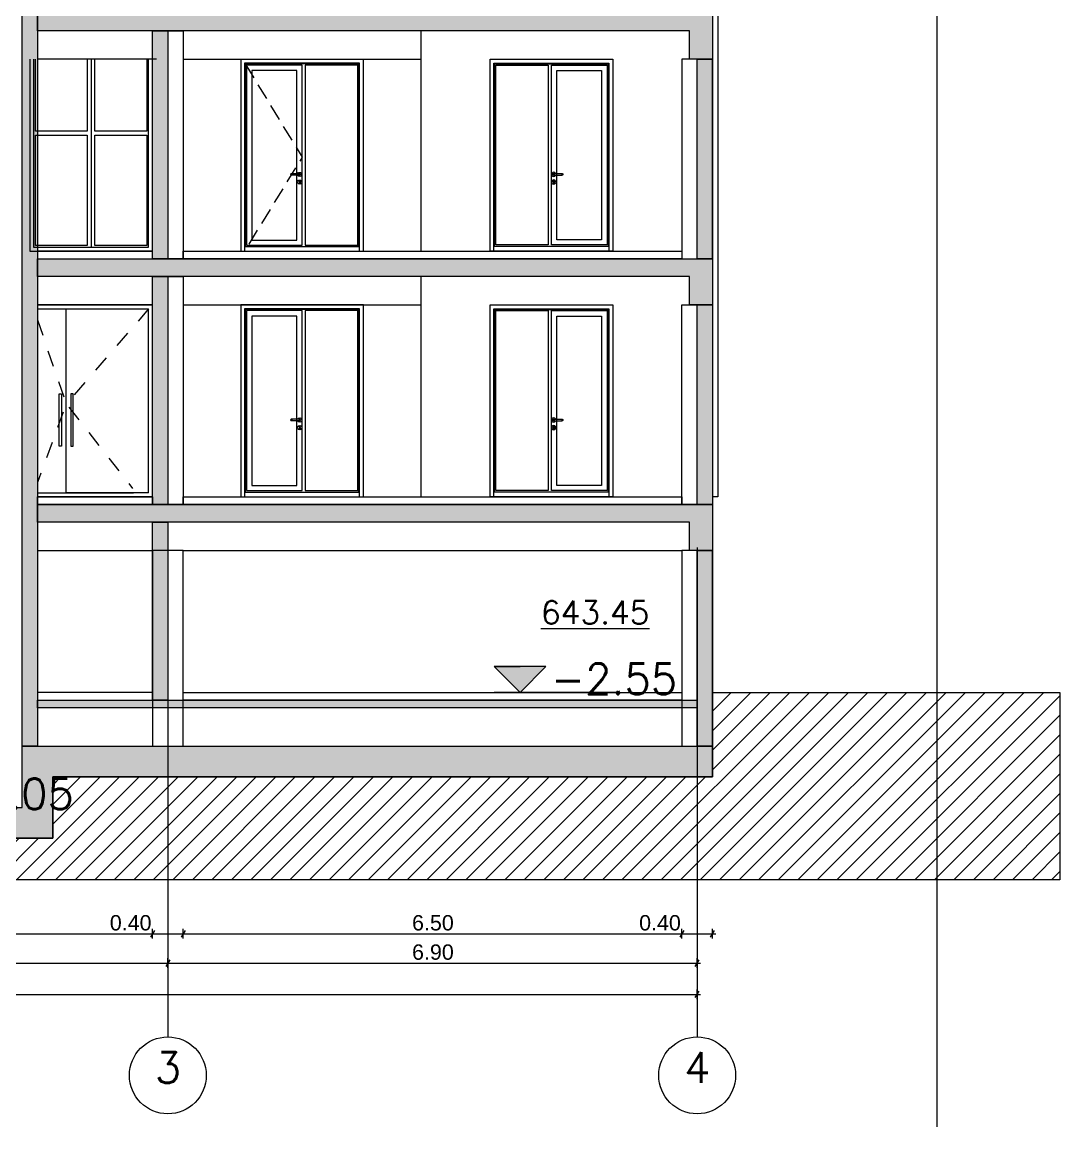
# Model space of a CAD drawing. Header units: millimetres. Extents: x 476571643 to 477489869, y 4620928210 to 4621294454.
# Drawn here: x 477468818 to 477482346, y 4621145874 to 4621160271 of the extents above; entities that cross this region are included whole.
import ezdxf

# ---------------------------------------------------------------- set-up
doc = ezdxf.new("R2010")
doc.units = ezdxf.units.MM
doc.header["$MEASUREMENT"] = 0
doc.linetypes.add('Dashed', pattern=[423.333333, 211.666667, -211.666667])
doc.linetypes.add('Hidden Line', pattern=[317.5, 211.666667, -105.833333])
for name, color, linetype, lineweight in [('0_0 Architecture_Pen_No__7', 7, 'Continuous', 0), ('0_0 Architecture_Pen_No__8', 8, 'Continuous', 0), ('0_Pen_No__1_Pen_No__250', 7, 'Continuous', 0), ('0_Pen_No__250_Pen_No__142', 142, 'Continuous', 0), ('0_Pen_No__7_Pen_No__253', 252, 'Continuous', 0), ('2D Drafting - General_Pen_No__250_Pen_No__7', 7, 'Continuous', 0), ('2D Drafting - General_Pen_No__7_Pen_No__253', 252, 'Continuous', 0), ('Annotation - Text_Pen_No__7_Pen_No__144', 144, 'Continuous', 0), ('gegmebi_Pen_No__7_Pen_No__250', 7, 'Continuous', 0), ('New_._Pen_No__1', 1, 'Continuous', 0), ('New_2D Drafting - General_Pen_No__250_Pen_No__154', 154, 'Continuous', 0), ('New_2D Drafting - General_Pen_No__250_Pen_No__7', 7, 'Continuous', 0), ('New_2D Drafting - General_Pen_No__7_Pen_No__250', 7, 'Continuous', 0), ('New_2D Drafting - General_Pen_No__7_Pen_No__7', 7, 'Continuous', 0), ('New_gegmebi_Pen_No__7_Pen_No__250', 7, 'Continuous', 0), ('New_gegmebi_Pen_No__7_Pen_No__4', 7, 'Continuous', 0), ('New_reg_nak_Pen_No__7', 7, 'Continuous', 0), ('New_Structural - Bearing_Pen_No__1', 1, 'Continuous', 0), ('New_Structural - Bearing_Pen_No__250', 7, 'Continuous', 0), ('New_Structural - Bearing_Pen_No__253', 252, 'Continuous', 0), ('Structural - Bearing_Pen_No__7_Pen_No__7_Pen_No__253', 252, 'Continuous', 0), ('zoma_Pen_No__142', 142, 'Continuous', 0), ('zoma_Pen_No__1_Pen_No__142', 142, 'Continuous', 0), ('zoma_Pen_No__5_Pen_No__5_Pen_No__142', 142, 'Continuous', 0)]:
    doc.layers.add(name, color=color, linetype=linetype, lineweight=lineweight)
for name, color, linetype, lineweight, true_color in [('0_Pen_No__7_Pen_No__12', 7, 'Continuous', 0, 0x939598), ('2D Drafting - General_Pen_No__7_Pen_No__12', 7, 'Continuous', 0, 0x939598), ('gegmebi_Pen_No__7_Pen_No__7_Pen_No__12', 7, 'Continuous', 0, 0x939598), ('kar-panjara_Pen_No__7_Pen_No__7_Pen_No__12', 7, 'Continuous', 0, 0x939598), ('New_gegmebi_Pen_No__7_Pen_No__252', 7, 'Continuous', 0, 0x666666)]:
    doc.layers.add(name, color=color, linetype=linetype, lineweight=lineweight, true_color=true_color)
doc.layers.add('zoma', color=7, linetype='Continuous')
doc.styles.add('GENERATED_STYLE_2', font='arial.ttf')
doc.dimstyles.new('GENERATED_STYLE__3', dxfattribs={"dimtxt": 200, "dimasz": 64.421331, "dimexe": 0.18, "dimexo": 3, "dimgap": 0.09, "dimtad": 1, "dimtih": 1, "dimtoh": 1, "dimlfac": 0.001, "dimzin": 0, "dimdsep": 46, "dimtxsty": 'GENERATED_STYLE_2', "dimblk": 'ARROWHEAD_2', "dimblk1": 'ARROWHEAD_2', "dimblk2": 'ARROWHEAD_2', "dimcen": 0.09, "dimclrd": 142, "dimclre": 142, "dimclrt": 142, "dimadec": 0, "dimazin": 0, "dimtfac": 1, "dimtdec": 4, "dimtmove": 0, "dimatfit": 3, "dimfxl": 1, "dimtolj": 1, "dimtzin": 0, "dimarcsym": 0})

# ---------------------------------------------------------------- blocks, each defined once
blk = doc.blocks.new('*D1512', base_point=(476844527, 4621385791))
at = {"layer": 'zoma_Pen_No__142', "color": 142, "linetype": 'Continuous', "lineweight": 0, "transparency": 16777216}
for p, q in [((477456876, 4621147601), (477456918, 4621147601)), ((477456942, 4621147643), (477456893, 4621147558)), ((477456918, 4621147537), (477456918, 4621147664)), ((477456918, 4621147601), (477477618, 4621147601)), ((477477593, 4621147558), (477477642, 4621147643)), ((477477618, 4621147537), (477477618, 4621147664)), ((477477618, 4621147601), (477477659, 4621147601))]:
    blk.add_line(p, q, dxfattribs=at)
at = {"layer": 'zoma_Pen_No__142', "color": 142, "lineweight": 0, "transparency": 16777216, "insert": (477466926, 4621147641), "char_height": 200, "attachment_point": 7, "style": 'GENERATED_STYLE_2'}
blk.add_mtext('\\A1;{\\pql;\\fArial CYR|b0|i0|c204|p34;20.70}', dxfattribs=at)
blk = doc.blocks.new('ARROWHEAD_2')
at = {"color": 0, "linetype": 'Continuous', "lineweight": 0}
for p, q in [((0, 0), (-1, 0)), ((-0.38, -0.66), (0.38, 0.66))]:
    blk.add_line(p, q, dxfattribs=at)
blk = doc.blocks.new('*D1514', base_point=(476844527, 4621385791))
at = {"layer": 'zoma_Pen_No__142', "color": 142, "linetype": 'Continuous', "lineweight": 0, "transparency": 16777216}
for p, q in [((477463842, 4621148051), (477463793, 4621147966)), ((477463818, 4621147945), (477463818, 4621148072)), ((477463818, 4621148009), (477470718, 4621148009)), ((477470742, 4621148051), (477470693, 4621147966)), ((477470718, 4621147945), (477470718, 4621148072))]:
    blk.add_line(p, q, dxfattribs=at)
at = {"layer": 'zoma_Pen_No__142', "color": 142, "lineweight": 0, "transparency": 16777216, "insert": (477467001, 4621148049), "char_height": 200, "attachment_point": 7, "style": 'GENERATED_STYLE_2'}
blk.add_mtext('\\A1;{\\pql;\\fArial CYR|b0|i0|c204|p34;6.90}', dxfattribs=at)
blk = doc.blocks.new('*D1515', base_point=(476844527, 4621385791))
at = {"layer": 'zoma_Pen_No__142', "color": 142, "linetype": 'Continuous', "lineweight": 0, "transparency": 16777216}
for p, q in [((477470742, 4621148051), (477470693, 4621147966)), ((477470718, 4621147945), (477470718, 4621148072)), ((477470718, 4621148009), (477477618, 4621148009)), ((477477593, 4621147966), (477477642, 4621148051)), ((477477618, 4621147945), (477477618, 4621148072)), ((477477618, 4621148009), (477477659, 4621148009))]:
    blk.add_line(p, q, dxfattribs=at)
at = {"layer": 'zoma_Pen_No__142', "color": 142, "lineweight": 0, "transparency": 16777216, "insert": (477473901, 4621148049), "char_height": 200, "attachment_point": 7, "style": 'GENERATED_STYLE_2'}
blk.add_mtext('\\A1;{\\pql;\\fArial CYR|b0|i0|c204|p34;6.90}', dxfattribs=at)
blk = doc.blocks.new('*D1621', base_point=(476844527, 4621385791))
at = {"layer": 'zoma_Pen_No__142', "color": 142, "linetype": 'Continuous', "lineweight": 0, "transparency": 16777216}
for p, q in [((477464042, 4621148433), (477463993, 4621148348)), ((477464018, 4621148327), (477464018, 4621148454)), ((477464018, 4621148391), (477470518, 4621148391)), ((477470542, 4621148433), (477470493, 4621148348)), ((477470518, 4621148327), (477470518, 4621148454))]:
    blk.add_line(p, q, dxfattribs=at)
at = {"layer": 'zoma_Pen_No__142', "color": 142, "lineweight": 0, "transparency": 16777216, "char_height": 200, "attachment_point": 7, "style": 'GENERATED_STYLE_2'}
for s, insert in [('\\A1;{\\pql;\\fArial CYR|b0|i0|c204|p34;6.50}', (477467001, 4621148431)), ('\\A1;{\\pql;\\fArial CYR|b0|i0|c204|p34;0.40}', (477469961, 4621148431))]:
    blk.add_mtext(s, dxfattribs=dict(at, insert=insert))
blk = doc.blocks.new('*D1622', base_point=(476844527, 4621385791))
at = {"layer": 'zoma_Pen_No__142', "color": 142, "linetype": 'Continuous', "lineweight": 0, "transparency": 16777216}
for p, q in [((477470542, 4621148433), (477470493, 4621148348)), ((477470518, 4621148327), (477470518, 4621148454)), ((477470518, 4621148391), (477470918, 4621148391)), ((477470942, 4621148433), (477470893, 4621148348)), ((477470918, 4621148327), (477470918, 4621148454))]:
    blk.add_line(p, q, dxfattribs=at)
blk = doc.blocks.new('*D1623', base_point=(476844527, 4621385791))
at = {"layer": 'zoma_Pen_No__142', "color": 142, "linetype": 'Continuous', "lineweight": 0, "transparency": 16777216}
for p, q in [((477470942, 4621148433), (477470893, 4621148348)), ((477470918, 4621148327), (477470918, 4621148454)), ((477470918, 4621148391), (477477418, 4621148391)), ((477477442, 4621148433), (477477393, 4621148348)), ((477477418, 4621148327), (477477418, 4621148454))]:
    blk.add_line(p, q, dxfattribs=at)
at = {"layer": 'zoma_Pen_No__142', "color": 142, "lineweight": 0, "transparency": 16777216, "char_height": 200, "attachment_point": 7, "style": 'GENERATED_STYLE_2'}
for s, insert in [('\\A1;{\\pql;\\fArial CYR|b0|i0|c204|p34;6.50}', (477473901, 4621148431)), ('\\A1;{\\pql;\\fArial CYR|b0|i0|c204|p34;0.40}', (477476861, 4621148431))]:
    blk.add_mtext(s, dxfattribs=dict(at, insert=insert))
blk = doc.blocks.new('*D1624', base_point=(476844527, 4621385791))
at = {"layer": 'zoma_Pen_No__142', "color": 142, "linetype": 'Continuous', "lineweight": 0, "transparency": 16777216}
for p, q in [((477477442, 4621148433), (477477393, 4621148348)), ((477477418, 4621148327), (477477418, 4621148454)), ((477477418, 4621148391), (477477818, 4621148391)), ((477477793, 4621148348), (477477842, 4621148433)), ((477477818, 4621148327), (477477818, 4621148454)), ((477477818, 4621148391), (477477859, 4621148391))]:
    blk.add_line(p, q, dxfattribs=at)

msp = doc.modelspace()

# ---------------------------------------------------------------- hatches: boundary and pattern name
at = {"layer": '0_0 Architecture_Pen_No__8', "linetype": 'Continuous', "lineweight": 0, "true_color": 0x404040}
msp.add_hatch(color=250, dxfattribs=at).paths.add_polyline_path([(477456717.526, 4621150835.339), (477466917.526, 4621150835.339), (477466917.526, 4621150035.227), (477468817.526, 4621150035.227), (477468817.526, 4621150835.339), (477469509.186, 4621150835.339), (477477817.526, 4621150835.339), (477477817.478, 4621150435.338), (477469217.186, 4621150435.338), (477469217.186, 4621150035.227), (477469217.186, 4621149635.227), (477466717.526, 4621149635.227), (477466517.56, 4621149635.227), (477466517.56, 4621150435.339), (477456717.526, 4621150435.339)])
at = {"layer": '0_Pen_No__250_Pen_No__142', "linetype": 'Continuous', "lineweight": 0}
msp.add_hatch(color=142, dxfattribs=at).paths.add_polyline_path([(477475309.119, 4621151535.471), (477475646.648, 4621151873.164), (477474971.426, 4621151873)])
at = {"layer": '2D Drafting - General_Pen_No__250_Pen_No__7', "linetype": 'Continuous', "lineweight": 0}
for points in [[(477477817.426, 4621160385.819), (477477817.526, 4621159785.819), (477477517.426, 4621159785.819), (477477517.426, 4621160155.812), (477469017.526, 4621160155.812), (477469017.526, 4621160385.819)], [(477477817.426, 4621157185.819), (477477817.526, 4621156585.819), (477477517.426, 4621156585.819), (477477517.426, 4621156955.812), (477469017.526, 4621156955.812), (477469017.526, 4621157185.819)], [(477477617.526, 4621153985.896), (477477617.526, 4621156585.996), (477477817.501, 4621156585.996), (477477817.501, 4621153985.896)], [(477477817.426, 4621153985.819), (477477817.526, 4621153385.819), (477477517.426, 4621153385.819), (477477517.426, 4621153755.812), (477469017.526, 4621153755.812), (477469017.526, 4621153985.819)], [(477469017.526, 4621151435.339), (477477617.526, 4621151435.339), (477477617.526, 4621151335.339), (477469017.526, 4621151335.339)]]:
    msp.add_hatch(color=7, dxfattribs=at).paths.add_polyline_path(points)
at = {"layer": 'New_2D Drafting - General_Pen_No__250_Pen_No__154', "linetype": 'Continuous', "lineweight": 0}
for points in [[(477468817.526, 4621167734.716), (477469017.526, 4621167734.716), (477469017.526, 4621150835.339), (477468817.526, 4621150835.339)], [(477477617.497, 4621153385.996), (477477817.526, 4621153385.996), (477477817.526, 4621150835.339), (477477617.497, 4621150835.339)]]:
    msp.add_hatch(color=154, dxfattribs=at).paths.add_polyline_path(points)
at = {"layer": 'New_2D Drafting - General_Pen_No__250_Pen_No__7', "linetype": 'Continuous', "lineweight": 0}
for points in [[(477470717.526, 4621157185.642), (477470517.526, 4621157185.642), (477470517.526, 4621160155.458), (477470717.526, 4621160155.458)], [(477477617.497, 4621159785.819), (477477817.526, 4621159785.819), (477477817.526, 4621157185.996), (477477617.497, 4621157185.996)], [(477470717.526, 4621153985.642), (477470517.526, 4621153985.642), (477470517.526, 4621156955.458), (477470717.526, 4621156955.458)], [(477470717.526, 4621151435.339), (477470517.526, 4621151435.339), (477470517.526, 4621153755.458), (477470717.526, 4621153755.458)]]:
    msp.add_hatch(color=7, dxfattribs=at).paths.add_polyline_path(points)
at = {"layer": 'New_2D Drafting - General_Pen_No__7_Pen_No__7', "linetype": 'Continuous', "lineweight": 0}
h = msp.add_hatch(dxfattribs=at)
h.set_pattern_fill('MASONRY_BLOCK', style=0, pattern_type=2)
h.set_pattern_definition([(45, (476844527.15, 4621385791.04), (-127.279217, 127.279217), [])])
h.paths.add_polyline_path([(477453132.65, 4621149093.013), (477453132.65, 4621151535.471), (477456717.526, 4621151535.471), (477456717.526, 4621150435.339), (477466517.56, 4621150435.338), (477466517.56, 4621149635.227), (477469217.186, 4621149635.227), (477469217.186, 4621150435.338), (477477817.478, 4621150435.338), (477477817.478, 4621151535.471), (477482346.031, 4621151535.471), (477482346.031, 4621149093.013)])

# ---------------------------------------------------------------- linework, layer by layer
at = {"layer": '0_0 Architecture_Pen_No__7', "color": 7, "linetype": 'Continuous', "lineweight": 0, "flags": 128}
msp.add_lwpolyline([(477456717.526, 4621150835.339), (477466917.526, 4621150835.339), (477466917.526, 4621150035.227), (477468817.526, 4621150035.227), (477468817.526, 4621150835.339), (477469509.186, 4621150835.339), (477477817.526, 4621150835.339), (477477817.478, 4621150435.338), (477469217.186, 4621150435.338), (477469217.186, 4621150035.227), (477469217.186, 4621149635.227), (477466717.526, 4621149635.227), (477466517.56, 4621149635.227), (477466517.56, 4621150435.339), (477456717.526, 4621150435.339)], close=True, dxfattribs=at)
at = {"layer": '0_Pen_No__1_Pen_No__250', "color": 7, "linetype": 'Continuous', "lineweight": 0, "flags": 128}
for points in [[(477475309.119, 4621151535.471), (477474971.426, 4621151873), (477475309.037, 4621151873.082)], [(477475309.119, 4621151535.471), (477475646.648, 4621151873.164), (477475309.037, 4621151873.082)], [(477476571.508, 4621151535.779), (477474971.508, 4621151535.389)]]:
    msp.add_lwpolyline(points, dxfattribs=at)
at = {"layer": '0_Pen_No__250_Pen_No__142', "color": 142, "linetype": 'Continuous', "lineweight": 0, "flags": 128}
msp.add_lwpolyline([(477475309.119, 4621151535.471), (477475646.648, 4621151873.164), (477474971.426, 4621151873)], close=True, dxfattribs=at)
at = {"layer": '0_Pen_No__7_Pen_No__12', "color": 252, "linetype": 'Continuous', "lineweight": 0, "true_color": 0x939598}
for p, q in [((477470467.526, 4621154134.909), (477470467.526, 4621156535.129)), ((477470517.526, 4621154085.129), (477470517.526, 4621156585.129))]:
    msp.add_line(p, q, dxfattribs=at)
at = {"layer": '0_Pen_No__7_Pen_No__253', "color": 252, "linetype": 'Continuous', "lineweight": 0, "flags": 128}
msp.add_lwpolyline([(477468917.524, 4621159785.509), (477468917.524, 4621157285.509), (477470517.524, 4621157285.509), (477470517.524, 4621159785.509)], dxfattribs=at)
at = {"layer": '2D Drafting - General_Pen_No__250_Pen_No__7', "color": 7, "linetype": 'Continuous', "lineweight": 0, "flags": 128}
for points in [[(477477817.426, 4621160385.819), (477477817.526, 4621159785.819), (477477517.426, 4621159785.819), (477477517.426, 4621160155.812), (477469017.526, 4621160155.812), (477469017.526, 4621160385.819)], [(477477817.426, 4621157185.819), (477477817.526, 4621156585.819), (477477517.426, 4621156585.819), (477477517.426, 4621156955.812), (477469017.526, 4621156955.812), (477469017.526, 4621157185.819)], [(477477617.526, 4621153985.896), (477477617.526, 4621156585.996), (477477817.501, 4621156585.996), (477477817.501, 4621153985.896)], [(477477817.426, 4621153985.819), (477477817.526, 4621153385.819), (477477517.426, 4621153385.819), (477477517.426, 4621153755.812), (477469017.526, 4621153755.812), (477469017.526, 4621153985.819)], [(477469017.526, 4621151435.339), (477477617.526, 4621151435.339), (477477617.526, 4621151335.339), (477469017.526, 4621151335.339)]]:
    msp.add_lwpolyline(points, close=True, dxfattribs=at)
at = {"layer": '2D Drafting - General_Pen_No__7_Pen_No__12', "color": 252, "linetype": 'Dashed', "lineweight": 0, "true_color": 0x939598, "flags": 128}
for points in [[(477470467.526, 4621156535.129), (477469392.525, 4621155294.879), (477470257.829, 4621154194.969)], [(477469017.526, 4621156389.216), (477469392.525, 4621155294.879), (477469017.526, 4621154271.4)]]:
    msp.add_lwpolyline(points, dxfattribs=at)
at = {"layer": '2D Drafting - General_Pen_No__7_Pen_No__253', "color": 252, "linetype": 'Continuous', "lineweight": 0, "flags": 128}
for points in [[(477471667.189, 4621157285.261), (477473267.189, 4621157285.261), (477473267.189, 4621159785.262), (477471667.189, 4621159785.261)], [(477471667.189, 4621159785.261), (477471667.189, 4621157285.261)], [(477476513.053, 4621157286.199), (477474917.169, 4621157286.199), (477474917.169, 4621159786.199), (477476517.169, 4621159786.199)], [(477476517.169, 4621159786.199), (477476517.169, 4621157286.199), (477476513.053, 4621157286.199)], [(477471671.306, 4621154085.509), (477473267.189, 4621154085.509), (477473267.189, 4621156585.509), (477471667.189, 4621156585.509)], [(477471667.189, 4621156585.509), (477471667.189, 4621154085.509), (477471671.306, 4621154085.509)], [(477476513.053, 4621154085.509), (477474917.169, 4621154085.509), (477474917.169, 4621156585.509), (477476517.169, 4621156585.509)], [(477476517.169, 4621156585.509), (477476517.169, 4621154085.509), (477476513.053, 4621154085.509)]]:
    msp.add_lwpolyline(points, dxfattribs=at)
for points in [[(477473217.189, 4621159735.26), (477471717.189, 4621159735.26), (477471717.189, 4621157285.262), (477473217.189, 4621157285.263)], [(477473207.189, 4621159725.26), (477471727.189, 4621159725.26), (477471727.189, 4621157345.263), (477473207.189, 4621157345.263)], [(477472467.193, 4621159710.26), (477471742.189, 4621159710.26), (477471742.189, 4621157365.263), (477472467.189, 4621157365.263)], [(477472397.189, 4621159640.26), (477471812.189, 4621159640.26), (477471812.189, 4621157430.263), (477472397.189, 4621157430.263)], [(477473192.189, 4621159710.26), (477472507.189, 4621159710.26), (477472507.189, 4621157365.263), (477473192.189, 4621157365.263)], [(477474967.169, 4621159736.198), (477476467.169, 4621159736.198), (477476467.169, 4621157286.199), (477474967.169, 4621157286.2)], [(477474977.169, 4621159726.198), (477476457.169, 4621159726.198), (477476457.169, 4621157346.2), (477474977.169, 4621157346.2)], [(477474992.169, 4621159711.198), (477475677.169, 4621159711.198), (477475677.169, 4621157366.2), (477474992.169, 4621157366.2)], [(477475717.165, 4621159711.198), (477476442.169, 4621159711.198), (477476442.169, 4621157366.2), (477475717.169, 4621157366.2)], [(477475787.169, 4621159641.198), (477476372.169, 4621159641.198), (477476372.169, 4621157431.2), (477475787.169, 4621157431.2)], [(477473217.189, 4621156535.508), (477471717.189, 4621156535.508), (477471717.189, 4621154085.509), (477473217.189, 4621154085.511)], [(477473207.189, 4621156525.508), (477471727.189, 4621156525.508), (477471727.189, 4621154145.511), (477473207.189, 4621154145.511)], [(477472467.193, 4621156510.508), (477471742.189, 4621156510.508), (477471742.189, 4621154165.511), (477472467.189, 4621154165.511)], [(477473192.189, 4621156510.508), (477472507.189, 4621156510.508), (477472507.189, 4621154165.511), (477473192.189, 4621154165.511)], [(477474967.169, 4621156535.508), (477476467.169, 4621156535.508), (477476467.169, 4621154085.509), (477474967.169, 4621154085.511)], [(477474977.169, 4621156525.508), (477476457.169, 4621156525.508), (477476457.169, 4621154145.511), (477474977.169, 4621154145.511)], [(477474992.169, 4621156510.508), (477475677.169, 4621156510.508), (477475677.169, 4621154165.511), (477474992.169, 4621154165.511)], [(477475717.165, 4621156510.508), (477476442.169, 4621156510.508), (477476442.169, 4621154165.511), (477475717.169, 4621154165.511)], [(477472397.189, 4621156440.508), (477471812.189, 4621156440.508), (477471812.189, 4621154230.511), (477472397.189, 4621154230.511)], [(477475787.169, 4621156440.508), (477476372.169, 4621156440.508), (477476372.169, 4621154230.511), (477475787.169, 4621154230.511)]]:
    msp.add_lwpolyline(points, close=True, dxfattribs=at)
at = {"layer": '2D Drafting - General_Pen_No__7_Pen_No__253', "color": 252, "linetype": 'Hidden Line', "lineweight": 0, "flags": 128}
msp.add_lwpolyline([(477471727.189, 4621159725.26), (477472467.189, 4621158511.138), (477471717.966, 4621157286.546)], dxfattribs=at)
at = {"layer": 'gegmebi_Pen_No__7_Pen_No__250', "color": 7, "linetype": 'Continuous', "lineweight": 0, "flags": 128}
for points in [[(477477417.526, 4621157184.996), (477470917.526, 4621157184.996), (477470917.526, 4621157285.509), (477477417.526, 4621157285.509)], [(477470517.526, 4621153985.377), (477469017.526, 4621153985.377), (477469017.526, 4621154085.509), (477470517.526, 4621154085.509)], [(477477417.526, 4621153985.377), (477470917.526, 4621153985.377), (477470917.526, 4621154085.509), (477477417.526, 4621154085.509)], [(477477417.526, 4621151435.339), (477470917.526, 4621151435.339), (477470917.526, 4621151535.471), (477477417.526, 4621151535.471)]]:
    msp.add_lwpolyline(points, close=True, dxfattribs=at)
at = {"layer": 'gegmebi_Pen_No__7_Pen_No__7_Pen_No__12', "color": 252, "linetype": 'Continuous', "lineweight": 0, "true_color": 0x939598, "flags": 128}
for points in [[(477470517.526, 4621156585.129), (477469017.526, 4621156585.129)], [(477469017.526, 4621156535.129), (477470467.526, 4621156535.129)], [(477469017.526, 4621154134.935), (477470267.668, 4621154134.935)], [(477470517.526, 4621154085.129), (477469017.526, 4621154085.129)]]:
    msp.add_lwpolyline(points, dxfattribs=at)
for points in [[(477469302.525, 4621154743.05), (477469302.525, 4621155426.793), (477469332.525, 4621155426.793), (477469332.525, 4621154743.05)], [(477469482.525, 4621154743.05), (477469482.525, 4621155426.741), (477469452.525, 4621155426.741), (477469452.525, 4621154743.05)]]:
    msp.add_lwpolyline(points, close=True, dxfattribs=at)
at = {"layer": 'kar-panjara_Pen_No__7_Pen_No__7_Pen_No__12', "color": 252, "linetype": 'Continuous', "lineweight": 0, "true_color": 0x939598, "flags": 128}
msp.add_lwpolyline([(477470467.526, 4621154134.909), (477469392.525, 4621154134.909), (477469392.525, 4621156535.129), (477470467.526, 4621156535.129)], dxfattribs=at)
at = {"layer": 'New_2D Drafting - General_Pen_No__250_Pen_No__7', "color": 7, "linetype": 'Continuous', "lineweight": 0, "flags": 128}
for points in [[(477468817.526, 4621167734.716), (477469017.526, 4621167734.716), (477469017.526, 4621150835.339), (477468817.526, 4621150835.339)], [(477470717.526, 4621157185.642), (477470517.526, 4621157185.642), (477470517.526, 4621160155.458), (477470717.526, 4621160155.458)], [(477477617.497, 4621159785.819), (477477817.526, 4621159785.819), (477477817.526, 4621157185.996), (477477617.497, 4621157185.996)], [(477470717.526, 4621153985.642), (477470517.526, 4621153985.642), (477470517.526, 4621156955.458), (477470717.526, 4621156955.458)], [(477470717.526, 4621151435.339), (477470517.526, 4621151435.339), (477470517.526, 4621153755.458), (477470717.526, 4621153755.458)], [(477477617.497, 4621153385.996), (477477817.526, 4621153385.996), (477477817.526, 4621150835.339), (477477617.497, 4621150835.339)]]:
    msp.add_lwpolyline(points, close=True, dxfattribs=at)
at = {"layer": 'New_2D Drafting - General_Pen_No__7_Pen_No__250', "color": 7, "linetype": 'Continuous', "lineweight": 0, "flags": 128}
msp.add_lwpolyline([(477453132.65, 4621149093.013), (477453132.65, 4621151535.471), (477456717.526, 4621151535.471), (477456717.526, 4621150435.339), (477466517.56, 4621150435.338), (477466517.56, 4621149635.227), (477469217.186, 4621149635.227), (477469217.186, 4621150435.338), (477477817.478, 4621150435.338), (477477817.478, 4621151535.471), (477482346.031, 4621151535.471), (477482346.031, 4621149093.013)], close=True, dxfattribs=at)
at = {"layer": 'New_gegmebi_Pen_No__7_Pen_No__250', "color": 7, "linetype": 'Continuous', "lineweight": 0, "flags": 128}
for points in [[(477469017.526, 4621157184.969), (477470517.524, 4621157184.969), (477470517.524, 4621157285.509), (477469017.526, 4621157285.509)], [(477469017.526, 4621153984.969), (477470517.526, 4621153984.969), (477470517.526, 4621154085.509), (477469017.526, 4621154085.509)], [(477469017.526, 4621151435.339), (477470517.526, 4621151435.339), (477470517.526, 4621151535.879), (477469017.526, 4621151535.879)]]:
    msp.add_lwpolyline(points, close=True, dxfattribs=at)
at = {"layer": 'New_gegmebi_Pen_No__7_Pen_No__252', "color": 251, "linetype": 'Continuous', "lineweight": 0, "true_color": 0x666666}
for p, q in [((477470567.526, 4621159785.819), (477469017.526, 4621159785.819)), ((477470917.526, 4621159785.465), (477474017.248, 4621159785.465)), ((477469017.526, 4621156585.996), (477470517.526, 4621156585.996)), ((477470917.526, 4621156585.465), (477474017.248, 4621156585.465)), ((477469017.526, 4621153385.996), (477470517.526, 4621153385.996)), ((477470917.526, 4621153385.996), (477477417.526, 4621153385.996))]:
    msp.add_line(p, q, dxfattribs=at)
at = {"layer": 'New_gegmebi_Pen_No__7_Pen_No__4', "color": 7, "linetype": 'Continuous', "lineweight": 0}
for points in [[(477470917.526, 4621157185.642), (477470517.526, 4621157185.642), (477470517.526, 4621160155.458), (477470917.526, 4621160155.458)], [(477477417.501, 4621157184.996), (477477817.501, 4621157184.996), (477477817.501, 4621159785.819), (477477417.501, 4621159785.819)], [(477470917.526, 4621153985.642), (477470517.526, 4621153985.642), (477470517.526, 4621156955.458), (477470917.526, 4621156955.458)], [(477477817.501, 4621153985.377), (477477417.501, 4621153985.377), (477477417.501, 4621156585.996), (477477817.501, 4621156585.996)], [(477470517.526, 4621150835.339), (477470917.526, 4621150835.339), (477470917.526, 4621153385.996), (477470517.526, 4621153385.996)], [(477477417.526, 4621150835.339), (477477817.526, 4621150835.339), (477477817.526, 4621153385.996), (477477417.526, 4621153385.996)]]:
    msp.add_lwpolyline(points, close=True, dxfattribs=at)
at = {"layer": 'New_reg_nak_Pen_No__7', "color": 7, "linetype": 'Continuous', "lineweight": 0, "flags": 128}
msp.add_lwpolyline([(477477816.967, 4621167285.032), (477477887.318, 4621167285.031), (477477886.994, 4621154085.437), (477477817.067, 4621154085.439)], dxfattribs=at)
at = {"layer": 'New_Structural - Bearing_Pen_No__1', "color": 1, "linetype": 'Continuous', "lineweight": 0}
msp.add_line((477480740.215, 4621172605.056), (477480740.215, 4621145873.73), dxfattribs=at)
at = {"layer": 'New_Structural - Bearing_Pen_No__250', "color": 7, "linetype": 'Continuous', "lineweight": 0}
for p, q in [((477474017.248, 4621160155.457), (477474017.248, 4621157285.509)), ((477474017.248, 4621156955.457), (477474017.248, 4621154085.509))]:
    msp.add_line(p, q, dxfattribs=at)
at = {"layer": 'New_Structural - Bearing_Pen_No__253', "color": 252, "linetype": 'Continuous', "lineweight": 0}
for p, q in [((477472319.228, 4621158292.332), (477472316.299, 4621158285.261)), ((477472316.299, 4621158285.261), (477472319.228, 4621158278.19)), ((477472320.78, 4621158292.332), (477472318.021, 4621158285.261)), ((477472318.021, 4621158285.261), (477472320.78, 4621158278.19)), ((477472326.299, 4621158295.261), (477472319.228, 4621158292.332)), ((477472319.228, 4621158278.19), (477472326.299, 4621158275.261)), ((477472325.594, 4621158292.332), (477472323.483, 4621158285.261)), ((477472323.483, 4621158285.261), (477472325.594, 4621158278.19)), ((477472327.441, 4621158295.261), (477472326.299, 4621158295.261)), ((477472327.441, 4621158275.261), (477472326.299, 4621158275.261)), ((477472330.692, 4621158295.261), (477472327.441, 4621158295.261)), ((477472330.692, 4621158275.261), (477472327.441, 4621158275.261)), ((477472335.559, 4621158295.261), (477472330.692, 4621158295.261)), ((477472335.559, 4621158275.261), (477472330.692, 4621158275.261)), ((477472332.8, 4621158292.332), (477472331.657, 4621158285.261)), ((477472331.657, 4621158285.261), (477472332.8, 4621158278.19)), ((477472341.299, 4621158295.261), (477472335.559, 4621158295.261)), ((477472341.299, 4621158275.261), (477472335.559, 4621158275.261)), ((477472421.299, 4621158295.261), (477472341.299, 4621158295.261)), ((477472421.299, 4621158275.261), (477472341.299, 4621158275.261)), ((477472409.299, 4621158185.261), (477472412.916, 4621158198.761)), ((477472412.916, 4621158171.761), (477472409.299, 4621158185.261)), ((477472411.978, 4621158295.261), (477472412.916, 4621158298.761)), ((477472412.916, 4621158271.761), (477472411.978, 4621158275.261)), ((477472412.916, 4621158298.761), (477472422.799, 4621158308.644)), ((477472422.799, 4621158261.879), (477472412.916, 4621158271.761)), ((477472412.916, 4621158198.761), (477472422.799, 4621158208.644)), ((477472427.039, 4621158295.261), (477472421.299, 4621158295.261)), ((477472427.039, 4621158275.261), (477472421.299, 4621158275.261)), ((477472422.799, 4621158308.644), (477472436.299, 4621158312.261)), ((477472436.299, 4621158258.261), (477472422.799, 4621158261.879)), ((477472422.799, 4621158208.644), (477472436.299, 4621158212.261)), ((477472431.906, 4621158295.261), (477472427.039, 4621158295.261)), ((477472431.906, 4621158275.261), (477472427.039, 4621158275.261)), ((477472429.579, 4621158196.901), (477472428.831, 4621158194.954)), ((477472428.831, 4621158194.954), (477472431.299, 4621158189.661)), ((477472429.579, 4621158196.901), (477472430.924, 4621158200.405)), ((477472429.798, 4621158292.332), (477472430.941, 4621158285.261)), ((477472430.941, 4621158285.261), (477472429.798, 4621158278.19)), ((477472436.299, 4621158202.687), (477472430.924, 4621158200.405)), ((477472431.299, 4621158189.661), (477472431.299, 4621158188.148)), ((477472431.299, 4621158188.148), (477472431.299, 4621158185.261)), ((477472431.299, 4621158185.261), (477472431.299, 4621158182.375)), ((477472431.299, 4621158182.375), (477472431.299, 4621158176.601)), ((477472435.157, 4621158295.261), (477472431.906, 4621158295.261)), ((477472435.157, 4621158275.261), (477472431.906, 4621158275.261)), ((477472436.299, 4621158295.261), (477472435.157, 4621158295.261)), ((477472436.299, 4621158275.261), (477472435.157, 4621158275.261)), ((477472436.299, 4621158312.261), (477472449.799, 4621158308.644)), ((477472436.299, 4621158295.261), (477472443.37, 4621158292.332)), ((477472443.37, 4621158278.19), (477472436.299, 4621158275.261)), ((477472449.799, 4621158261.879), (477472436.299, 4621158258.261)), ((477472436.299, 4621158212.261), (477472449.799, 4621158208.644)), ((477472441.674, 4621158200.405), (477472436.299, 4621158202.687)), ((477472437.004, 4621158292.332), (477472439.115, 4621158285.261)), ((477472439.115, 4621158285.261), (477472437.004, 4621158278.19)), ((477472441.299, 4621158189.661), (477472443.767, 4621158194.954)), ((477472441.299, 4621158188.148), (477472441.299, 4621158189.661)), ((477472441.299, 4621158188.148), (477472441.299, 4621158185.261)), ((477472441.299, 4621158185.261), (477472441.299, 4621158182.375)), ((477472441.299, 4621158182.375), (477472441.299, 4621158176.601)), ((477472443.019, 4621158196.901), (477472441.674, 4621158200.405)), ((477472441.818, 4621158292.332), (477472444.577, 4621158285.261)), ((477472444.577, 4621158285.261), (477472441.818, 4621158278.19)), ((477472443.019, 4621158196.901), (477472443.767, 4621158194.954)), ((477472443.37, 4621158292.332), (477472446.299, 4621158285.261)), ((477472446.299, 4621158285.261), (477472443.37, 4621158278.19)), ((477472449.799, 4621158308.644), (477472459.682, 4621158298.761)), ((477472459.682, 4621158271.761), (477472449.799, 4621158261.879)), ((477472449.799, 4621158208.644), (477472459.682, 4621158198.761)), ((477472459.682, 4621158298.761), (477472463.299, 4621158285.261)), ((477472463.299, 4621158285.261), (477472459.682, 4621158271.761)), ((477472459.682, 4621158198.761), (477472463.299, 4621158185.261)), ((477472463.299, 4621158185.261), (477472459.682, 4621158171.761)), ((477475724.677, 4621158299.699), (477475721.06, 4621158286.199)), ((477475721.06, 4621158286.199), (477475724.677, 4621158272.699)), ((477475724.677, 4621158199.699), (477475721.06, 4621158186.199)), ((477475721.06, 4621158186.199), (477475724.677, 4621158172.699)), ((477475734.56, 4621158309.582), (477475724.677, 4621158299.699)), ((477475724.677, 4621158272.699), (477475734.56, 4621158262.816)), ((477475734.56, 4621158209.582), (477475724.677, 4621158199.699)), ((477475748.06, 4621158313.199), (477475734.56, 4621158309.582)), ((477475734.56, 4621158262.816), (477475748.06, 4621158259.199)), ((477475748.06, 4621158213.199), (477475734.56, 4621158209.582)), ((477475740.989, 4621158293.27), (477475738.06, 4621158286.199)), ((477475738.06, 4621158286.199), (477475740.989, 4621158279.128)), ((477475742.541, 4621158293.27), (477475739.782, 4621158286.199)), ((477475739.782, 4621158286.199), (477475742.541, 4621158279.128)), ((477475741.339, 4621158197.839), (477475740.592, 4621158195.891)), ((477475743.06, 4621158190.599), (477475740.592, 4621158195.891)), ((477475748.06, 4621158296.199), (477475740.989, 4621158293.27)), ((477475740.989, 4621158279.128), (477475748.06, 4621158276.199)), ((477475741.339, 4621158197.839), (477475742.684, 4621158201.343)), ((477475742.684, 4621158201.343), (477475748.06, 4621158203.625)), ((477475743.06, 4621158189.086), (477475743.06, 4621158190.599)), ((477475743.06, 4621158189.086), (477475743.06, 4621158186.199)), ((477475743.06, 4621158186.199), (477475743.06, 4621158183.312)), ((477475743.06, 4621158183.312), (477475743.06, 4621158177.539)), ((477475747.355, 4621158293.27), (477475745.243, 4621158286.199)), ((477475745.243, 4621158286.199), (477475747.355, 4621158279.128)), ((477475761.56, 4621158309.582), (477475748.06, 4621158313.199)), ((477475748.06, 4621158296.199), (477475749.201, 4621158296.199)), ((477475748.06, 4621158276.199), (477475749.201, 4621158276.199)), ((477475748.06, 4621158259.199), (477475761.56, 4621158262.816)), ((477475761.56, 4621158209.582), (477475748.06, 4621158213.199)), ((477475748.06, 4621158203.625), (477475753.435, 4621158201.343)), ((477475749.201, 4621158296.199), (477475752.453, 4621158296.199)), ((477475749.201, 4621158276.199), (477475752.453, 4621158276.199)), ((477475752.453, 4621158296.199), (477475757.319, 4621158296.199)), ((477475752.453, 4621158276.199), (477475757.319, 4621158276.199)), ((477475755.528, 4621158195.891), (477475753.06, 4621158190.599)), ((477475753.06, 4621158190.599), (477475753.06, 4621158189.086)), ((477475753.06, 4621158189.086), (477475753.06, 4621158186.199)), ((477475753.06, 4621158186.199), (477475753.06, 4621158183.312)), ((477475753.06, 4621158183.312), (477475753.06, 4621158177.539)), ((477475754.56, 4621158293.27), (477475753.418, 4621158286.199)), ((477475753.418, 4621158286.199), (477475754.56, 4621158279.128)), ((477475754.78, 4621158197.839), (477475753.435, 4621158201.343)), ((477475754.78, 4621158197.839), (477475755.528, 4621158195.891)), ((477475757.319, 4621158296.199), (477475763.06, 4621158296.199)), ((477475757.319, 4621158276.199), (477475763.06, 4621158276.199)), ((477475771.442, 4621158299.699), (477475761.56, 4621158309.582)), ((477475761.56, 4621158262.816), (477475771.442, 4621158272.699)), ((477475771.442, 4621158199.699), (477475761.56, 4621158209.582)), ((477475763.06, 4621158296.199), (477475843.06, 4621158296.199)), ((477475763.06, 4621158276.199), (477475843.06, 4621158276.199)), ((477475772.38, 4621158296.199), (477475771.442, 4621158299.699)), ((477475771.442, 4621158272.699), (477475772.38, 4621158276.199)), ((477475775.06, 4621158186.199), (477475771.442, 4621158199.699)), ((477475771.442, 4621158172.699), (477475775.06, 4621158186.199)), ((477475843.06, 4621158296.199), (477475848.8, 4621158296.199)), ((477475843.06, 4621158276.199), (477475848.8, 4621158276.199)), ((477475848.8, 4621158296.199), (477475853.666, 4621158296.199)), ((477475848.8, 4621158276.199), (477475853.666, 4621158276.199)), ((477475851.559, 4621158293.27), (477475852.702, 4621158286.199)), ((477475852.702, 4621158286.199), (477475851.559, 4621158279.128)), ((477475853.666, 4621158296.199), (477475856.918, 4621158296.199)), ((477475853.666, 4621158276.199), (477475856.918, 4621158276.199)), ((477475856.918, 4621158296.199), (477475858.06, 4621158296.199)), ((477475856.918, 4621158276.199), (477475858.06, 4621158276.199)), ((477475858.06, 4621158296.199), (477475865.131, 4621158293.27)), ((477475865.131, 4621158279.128), (477475858.06, 4621158276.199)), ((477475858.764, 4621158293.27), (477475860.876, 4621158286.199)), ((477475860.876, 4621158286.199), (477475858.764, 4621158279.128)), ((477475863.579, 4621158293.27), (477475866.338, 4621158286.199)), ((477475866.338, 4621158286.199), (477475863.579, 4621158279.128)), ((477475865.131, 4621158293.27), (477475868.06, 4621158286.199)), ((477475868.06, 4621158286.199), (477475865.131, 4621158279.128)), ((477472422.799, 4621158161.879), (477472412.916, 4621158171.761)), ((477472436.299, 4621158158.261), (477472422.799, 4621158161.879)), ((477472431.299, 4621158176.601), (477472431.299, 4621158172.761)), ((477472431.299, 4621158172.761), (477472432.763, 4621158169.226)), ((477472432.763, 4621158169.226), (477472436.299, 4621158167.761)), ((477472436.299, 4621158167.761), (477472439.835, 4621158169.226)), ((477472449.799, 4621158161.879), (477472436.299, 4621158158.261)), ((477472439.835, 4621158169.226), (477472441.299, 4621158172.761)), ((477472441.299, 4621158176.601), (477472441.299, 4621158172.761)), ((477472459.682, 4621158171.761), (477472449.799, 4621158161.879)), ((477475724.677, 4621158172.699), (477475734.56, 4621158162.816)), ((477475734.56, 4621158162.816), (477475748.06, 4621158159.199)), ((477475743.06, 4621158177.539), (477475743.06, 4621158173.699)), ((477475744.524, 4621158170.164), (477475743.06, 4621158173.699)), ((477475748.06, 4621158168.699), (477475744.524, 4621158170.164)), ((477475751.595, 4621158170.164), (477475748.06, 4621158168.699)), ((477475748.06, 4621158159.199), (477475761.56, 4621158162.816)), ((477475753.06, 4621158173.699), (477475751.595, 4621158170.164)), ((477475753.06, 4621158177.539), (477475753.06, 4621158173.699)), ((477475761.56, 4621158162.816), (477475771.442, 4621158172.699)), ((477472319.228, 4621155092.58), (477472316.299, 4621155085.509)), ((477472316.299, 4621155085.509), (477472319.228, 4621155078.438)), ((477472320.78, 4621155092.58), (477472318.021, 4621155085.509)), ((477472318.021, 4621155085.509), (477472320.78, 4621155078.438)), ((477472326.299, 4621155095.509), (477472319.228, 4621155092.58)), ((477472319.228, 4621155078.438), (477472326.299, 4621155075.509)), ((477472325.594, 4621155092.58), (477472323.483, 4621155085.509)), ((477472323.483, 4621155085.509), (477472325.594, 4621155078.438)), ((477472327.441, 4621155095.509), (477472326.299, 4621155095.509)), ((477472327.441, 4621155075.509), (477472326.299, 4621155075.509)), ((477472330.692, 4621155095.509), (477472327.441, 4621155095.509)), ((477472330.692, 4621155075.509), (477472327.441, 4621155075.509)), ((477472335.559, 4621155095.509), (477472330.692, 4621155095.509)), ((477472335.559, 4621155075.509), (477472330.692, 4621155075.509)), ((477472332.8, 4621155092.58), (477472331.657, 4621155085.509)), ((477472331.657, 4621155085.509), (477472332.8, 4621155078.438)), ((477472341.299, 4621155095.509), (477472335.559, 4621155095.509)), ((477472341.299, 4621155075.509), (477472335.559, 4621155075.509)), ((477472421.299, 4621155095.509), (477472341.299, 4621155095.509)), ((477472421.299, 4621155075.509), (477472341.299, 4621155075.509)), ((477472411.978, 4621155095.509), (477472412.916, 4621155099.009)), ((477472412.916, 4621155072.009), (477472411.978, 4621155075.509)), ((477472412.916, 4621155099.009), (477472422.799, 4621155108.892)), ((477472422.799, 4621155062.126), (477472412.916, 4621155072.009)), ((477472427.039, 4621155095.509), (477472421.299, 4621155095.509)), ((477472427.039, 4621155075.509), (477472421.299, 4621155075.509)), ((477472422.799, 4621155108.892), (477472436.299, 4621155112.509)), ((477472436.299, 4621155058.509), (477472422.799, 4621155062.126)), ((477472422.799, 4621155008.892), (477472436.299, 4621155012.509)), ((477472431.906, 4621155095.509), (477472427.039, 4621155095.509)), ((477472431.906, 4621155075.509), (477472427.039, 4621155075.509)), ((477472429.798, 4621155092.58), (477472430.941, 4621155085.509)), ((477472430.941, 4621155085.509), (477472429.798, 4621155078.438)), ((477472435.157, 4621155095.509), (477472431.906, 4621155095.509)), ((477472435.157, 4621155075.509), (477472431.906, 4621155075.509)), ((477472436.299, 4621155095.509), (477472435.157, 4621155095.509)), ((477472436.299, 4621155075.509), (477472435.157, 4621155075.509)), ((477472436.299, 4621155112.509), (477472449.799, 4621155108.892)), ((477472436.299, 4621155095.509), (477472443.37, 4621155092.58)), ((477472443.37, 4621155078.438), (477472436.299, 4621155075.509)), ((477472449.799, 4621155062.126), (477472436.299, 4621155058.509)), ((477472436.299, 4621155012.509), (477472449.799, 4621155008.892)), ((477472437.004, 4621155092.58), (477472439.115, 4621155085.509)), ((477472439.115, 4621155085.509), (477472437.004, 4621155078.438)), ((477472441.818, 4621155092.58), (477472444.577, 4621155085.509)), ((477472444.577, 4621155085.509), (477472441.818, 4621155078.438)), ((477472443.37, 4621155092.58), (477472446.299, 4621155085.509)), ((477472446.299, 4621155085.509), (477472443.37, 4621155078.438)), ((477472449.799, 4621155108.892), (477472459.682, 4621155099.009)), ((477472459.682, 4621155072.009), (477472449.799, 4621155062.126)), ((477472459.682, 4621155099.009), (477472463.299, 4621155085.509)), ((477472463.299, 4621155085.509), (477472459.682, 4621155072.009)), ((477475724.677, 4621155099.009), (477475721.06, 4621155085.509)), ((477475721.06, 4621155085.509), (477475724.677, 4621155072.009)), ((477475734.56, 4621155108.892), (477475724.677, 4621155099.009)), ((477475724.677, 4621155072.009), (477475734.56, 4621155062.126)), ((477475748.06, 4621155112.509), (477475734.56, 4621155108.892)), ((477475734.56, 4621155062.126), (477475748.06, 4621155058.509)), ((477475748.06, 4621155012.509), (477475734.56, 4621155008.892)), ((477475740.989, 4621155092.58), (477475738.06, 4621155085.509)), ((477475738.06, 4621155085.509), (477475740.989, 4621155078.438)), ((477475742.541, 4621155092.58), (477475739.782, 4621155085.509)), ((477475739.782, 4621155085.509), (477475742.541, 4621155078.438)), ((477475748.06, 4621155095.509), (477475740.989, 4621155092.58)), ((477475740.989, 4621155078.438), (477475748.06, 4621155075.509)), ((477475747.355, 4621155092.58), (477475745.243, 4621155085.509)), ((477475745.243, 4621155085.509), (477475747.355, 4621155078.438)), ((477475761.56, 4621155108.892), (477475748.06, 4621155112.509)), ((477475748.06, 4621155095.509), (477475749.201, 4621155095.509)), ((477475748.06, 4621155075.509), (477475749.201, 4621155075.509)), ((477475748.06, 4621155058.509), (477475761.56, 4621155062.126)), ((477475761.56, 4621155008.892), (477475748.06, 4621155012.509)), ((477475749.201, 4621155095.509), (477475752.453, 4621155095.509)), ((477475749.201, 4621155075.509), (477475752.453, 4621155075.509)), ((477475752.453, 4621155095.509), (477475757.319, 4621155095.509)), ((477475752.453, 4621155075.509), (477475757.319, 4621155075.509)), ((477475754.56, 4621155092.58), (477475753.418, 4621155085.509)), ((477475753.418, 4621155085.509), (477475754.56, 4621155078.438)), ((477475757.319, 4621155095.509), (477475763.06, 4621155095.509)), ((477475757.319, 4621155075.509), (477475763.06, 4621155075.509)), ((477475771.442, 4621155099.009), (477475761.56, 4621155108.892)), ((477475761.56, 4621155062.126), (477475771.442, 4621155072.009)), ((477475763.06, 4621155095.509), (477475843.06, 4621155095.509)), ((477475763.06, 4621155075.509), (477475843.06, 4621155075.509)), ((477475772.38, 4621155095.509), (477475771.442, 4621155099.009)), ((477475771.442, 4621155072.009), (477475772.38, 4621155075.509)), ((477475843.06, 4621155095.509), (477475848.8, 4621155095.509)), ((477475843.06, 4621155075.509), (477475848.8, 4621155075.509)), ((477475848.8, 4621155095.509), (477475853.666, 4621155095.509)), ((477475848.8, 4621155075.509), (477475853.666, 4621155075.509)), ((477475851.559, 4621155092.58), (477475852.702, 4621155085.509)), ((477475852.702, 4621155085.509), (477475851.559, 4621155078.438)), ((477475853.666, 4621155095.509), (477475856.918, 4621155095.509)), ((477475853.666, 4621155075.509), (477475856.918, 4621155075.509)), ((477475856.918, 4621155095.509), (477475858.06, 4621155095.509)), ((477475856.918, 4621155075.509), (477475858.06, 4621155075.509)), ((477475858.06, 4621155095.509), (477475865.131, 4621155092.58)), ((477475865.131, 4621155078.438), (477475858.06, 4621155075.509)), ((477475858.764, 4621155092.58), (477475860.876, 4621155085.509)), ((477475860.876, 4621155085.509), (477475858.764, 4621155078.438)), ((477475863.579, 4621155092.58), (477475866.338, 4621155085.509)), ((477475866.338, 4621155085.509), (477475863.579, 4621155078.438)), ((477475865.131, 4621155092.58), (477475868.06, 4621155085.509)), ((477475868.06, 4621155085.509), (477475865.131, 4621155078.438)), ((477472409.299, 4621154985.509), (477472412.916, 4621154999.009)), ((477472412.916, 4621154972.009), (477472409.299, 4621154985.509)), ((477472412.916, 4621154999.009), (477472422.799, 4621155008.892)), ((477472422.799, 4621154962.126), (477472412.916, 4621154972.009)), ((477472436.299, 4621154958.509), (477472422.799, 4621154962.126)), ((477472429.579, 4621154997.149), (477472428.831, 4621154995.201)), ((477472428.831, 4621154995.201), (477472431.299, 4621154989.909)), ((477472429.579, 4621154997.149), (477472430.924, 4621155000.653)), ((477472436.299, 4621155002.935), (477472430.924, 4621155000.653)), ((477472431.299, 4621154989.909), (477472431.299, 4621154988.396)), ((477472431.299, 4621154988.396), (477472431.299, 4621154985.509)), ((477472431.299, 4621154985.509), (477472431.299, 4621154982.622)), ((477472431.299, 4621154982.622), (477472431.299, 4621154976.849)), ((477472431.299, 4621154976.849), (477472431.299, 4621154973.009)), ((477472431.299, 4621154973.009), (477472432.763, 4621154969.474)), ((477472432.763, 4621154969.474), (477472436.299, 4621154968.009)), ((477472441.674, 4621155000.653), (477472436.299, 4621155002.935)), ((477472436.299, 4621154968.009), (477472439.835, 4621154969.474)), ((477472449.799, 4621154962.126), (477472436.299, 4621154958.509)), ((477472439.835, 4621154969.474), (477472441.299, 4621154973.009)), ((477472441.299, 4621154989.909), (477472443.767, 4621154995.201)), ((477472441.299, 4621154988.396), (477472441.299, 4621154989.909)), ((477472441.299, 4621154988.396), (477472441.299, 4621154985.509)), ((477472441.299, 4621154985.509), (477472441.299, 4621154982.622)), ((477472441.299, 4621154982.622), (477472441.299, 4621154976.849)), ((477472441.299, 4621154976.849), (477472441.299, 4621154973.009)), ((477472443.019, 4621154997.149), (477472441.674, 4621155000.653)), ((477472443.019, 4621154997.149), (477472443.767, 4621154995.201)), ((477472449.799, 4621155008.892), (477472459.682, 4621154999.009)), ((477472459.682, 4621154972.009), (477472449.799, 4621154962.126)), ((477472459.682, 4621154999.009), (477472463.299, 4621154985.509)), ((477472463.299, 4621154985.509), (477472459.682, 4621154972.009)), ((477475724.677, 4621154999.009), (477475721.06, 4621154985.509)), ((477475721.06, 4621154985.509), (477475724.677, 4621154972.009)), ((477475734.56, 4621155008.892), (477475724.677, 4621154999.009)), ((477475724.677, 4621154972.009), (477475734.56, 4621154962.126)), ((477475734.56, 4621154962.126), (477475748.06, 4621154958.509)), ((477475741.339, 4621154997.149), (477475740.592, 4621154995.201)), ((477475743.06, 4621154989.909), (477475740.592, 4621154995.201)), ((477475741.339, 4621154997.149), (477475742.684, 4621155000.653)), ((477475742.684, 4621155000.653), (477475748.06, 4621155002.935)), ((477475743.06, 4621154988.396), (477475743.06, 4621154989.909)), ((477475743.06, 4621154988.396), (477475743.06, 4621154985.509)), ((477475743.06, 4621154985.509), (477475743.06, 4621154982.622)), ((477475743.06, 4621154982.622), (477475743.06, 4621154976.849)), ((477475743.06, 4621154976.849), (477475743.06, 4621154973.009)), ((477475744.524, 4621154969.474), (477475743.06, 4621154973.009)), ((477475748.06, 4621154968.009), (477475744.524, 4621154969.474)), ((477475748.06, 4621155002.935), (477475753.435, 4621155000.653)), ((477475751.595, 4621154969.474), (477475748.06, 4621154968.009)), ((477475748.06, 4621154958.509), (477475761.56, 4621154962.126)), ((477475753.06, 4621154973.009), (477475751.595, 4621154969.474)), ((477475755.528, 4621154995.201), (477475753.06, 4621154989.909)), ((477475753.06, 4621154989.909), (477475753.06, 4621154988.396)), ((477475753.06, 4621154988.396), (477475753.06, 4621154985.509)), ((477475753.06, 4621154985.509), (477475753.06, 4621154982.622)), ((477475753.06, 4621154982.622), (477475753.06, 4621154976.849)), ((477475753.06, 4621154976.849), (477475753.06, 4621154973.009)), ((477475754.78, 4621154997.149), (477475753.435, 4621155000.653)), ((477475754.78, 4621154997.149), (477475755.528, 4621154995.201)), ((477475771.442, 4621154999.009), (477475761.56, 4621155008.892)), ((477475761.56, 4621154962.126), (477475771.442, 4621154972.009)), ((477475775.06, 4621154985.509), (477475771.442, 4621154999.009)), ((477475771.442, 4621154972.009), (477475775.06, 4621154985.509))]:
    msp.add_line(p, q, dxfattribs=at)
at = {"layer": 'Structural - Bearing_Pen_No__7_Pen_No__7_Pen_No__253', "color": 252, "linetype": 'Continuous', "lineweight": 0}
for p, q in [((477468967.73, 4621159785.509), (477468967.73, 4621157335.509)), ((477468992.73, 4621158847.758), (477468992.73, 4621159785.509)), ((477469667.523, 4621159785.509), (477469667.523, 4621158847.758)), ((477469717.464, 4621159785.509), (477469717.464, 4621157335.509)), ((477469767.527, 4621158847.758), (477469767.527, 4621159785.509)), ((477470442.197, 4621159785.509), (477470442.197, 4621158847.758)), ((477470467.197, 4621157335.509), (477470467.197, 4621159785.509)), ((477469667.523, 4621158847.758), (477468992.73, 4621158847.758)), ((477468992.73, 4621158797.75), (477469667.523, 4621158797.75)), ((477468992.73, 4621157360.509), (477468992.73, 4621158797.75)), ((477469667.523, 4621158797.75), (477469667.523, 4621157360.509)), ((477470442.197, 4621158847.758), (477469767.527, 4621158847.758)), ((477469767.527, 4621158797.75), (477470442.197, 4621158797.75)), ((477469767.527, 4621157360.509), (477469767.527, 4621158797.75)), ((477470442.197, 4621158797.75), (477470442.197, 4621157360.509)), ((477468967.73, 4621157335.509), (477470467.197, 4621157335.509)), ((477469667.523, 4621157360.509), (477468992.73, 4621157360.509)), ((477470442.197, 4621157360.509), (477469767.527, 4621157360.509))]:
    msp.add_line(p, q, dxfattribs=at)
at = {"layer": 'zoma_Pen_No__5_Pen_No__5_Pen_No__142', "color": 142, "linetype": 'Continuous', "lineweight": 0}
for p, q in [((477470717.526, 4621153422.221), (477470717.526, 4621147039.232)), ((477477617.526, 4621153422.221), (477477617.526, 4621147039.232))]:
    msp.add_line(p, q, dxfattribs=at)
for centre in [(477470717.526, 4621146545.399), (477477617.526, 4621146545.399)]:
    msp.add_circle(centre, 501.115, dxfattribs=at)

# ---------------------------------------------------------------- texts
at = {"layer": 'Annotation - Text_Pen_No__7_Pen_No__144', "color": 144, "linetype": 'Continuous', "lineweight": 0, "char_height": 400, "attachment_point": 2}
for s, insert in [('\\A1;{\\pqc;\\Ftxt.shx;3}', (477470719.683, 4621146845.949)), ('\\A1;{\\pqc;\\Ftxt.shx;4}', (477477619.683, 4621146845.949))]:
    msp.add_mtext(s, dxfattribs=dict(at, insert=insert))
at = {"layer": 'New_._Pen_No__1', "color": 1, "linetype": 'Continuous', "lineweight": 0, "insert": (477476288.239, 4621152727.394), "char_height": 300, "attachment_point": 2}
msp.add_mtext('\\A1;{\\pqc;\\Ftxt.shx;\\L\\L64\\Ftxt.shx;3\\Ftxt.shx;.\\Ftxt.shx;45}', dxfattribs=at)
at = {"layer": 'zoma_Pen_No__1_Pen_No__142', "color": 142, "linetype": 'Continuous', "lineweight": 0, "char_height": 400, "attachment_point": 7, "rotation": 0.0139872}
for s, insert in [('\\A1;{\\pql;\\Ftxt.shx;-2.\\Ftxt.shx;55}', (477475711.434, 4621151512.524)), ('\\A1;{\\pql;\\Ftxt.shx;-4.\\Ftxt.shx;05}', (477467846.734, 4621150012.28))]:
    msp.add_mtext(s, dxfattribs=dict(at, insert=insert))

# ---------------------------------------------------------------- dimensions: what is measured, and where the dimension line sits
at = {"layer": 'zoma', "color": 142, "linetype": 'Continuous', "lineweight": 0}
for base, p1, p2, picture, middle in [((477477817.526, 4621148390.519), (477477417.526, 4621153215.483), (477477817.526, 4621153288.368), '*D1624', (477477120.677, 4621148530.519)), ((477477417.526, 4621148390.519), (477470917.526, 4621150835.339), (477477417.526, 4621153215.483), '*D1623', (477474161.233, 4621148530.519)), ((477470517.526, 4621148390.519), (477464017.526, 4621152987.304), (477470517.526, 4621150835.339), '*D1621', (477467261.233, 4621148530.519)), ((477470917.526, 4621148390.519), (477470517.526, 4621150835.339), (477470917.526, 4621150835.339), '*D1622', (477470220.677, 4621148530.519)), ((477470717.526, 4621148008.803), (477463817.526, 4621147046.514), (477470717.526, 4621147046.514), '*D1514', (477467261.233, 4621148148.803)), ((477477617.526, 4621148008.803), (477470717.526, 4621147046.514), (477477617.526, 4621147046.514), '*D1515', (477474161.233, 4621148148.803)), ((477477617.526, 4621147600.577), (477456917.526, 4621147046.514), (477477617.526, 4621147600.577), '*D1512', (477467261.584, 4621147740.577))]:
    dim = msp.add_linear_dim(base=base, p1=p1, p2=p2, dimstyle='GENERATED_STYLE__3', dxfattribs=at)
    dim.commit()
    dim.dimension.update_dxf_attribs({"geometry": picture, "text_midpoint": middle, "dimtype": 160})

doc.saveas('drawing.dxf')
